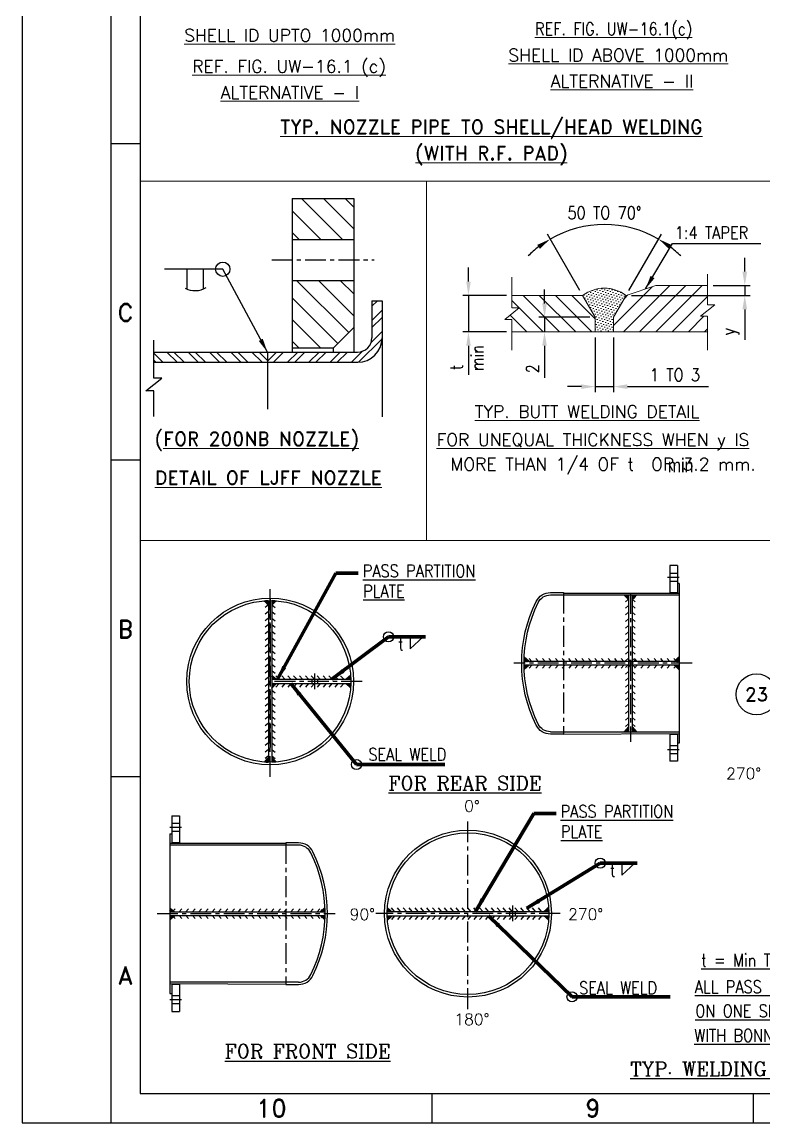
# Model space of a CAD drawing. Header units: millimetres. Extents: x 10144 to 11200, y -168 to 270.
# Drawn here: x 10144.1 to 10277.5, y -167.8 to 30.2 of the extents above; entities that cross this region are included whole.
import ezdxf
from ezdxf.enums import TextEntityAlignment as Align

# ---------------------------------------------------------------- set-up
doc = ezdxf.new("R2010")
doc.units = ezdxf.units.MM
doc.header["$LTSCALE"] = 3
for name, pattern in [('CENTER', [2, 1.25, -0.25, 0.25, -0.25]), ('HIDDEN', [9.525, 6.35, -3.175]), ('PHANTOM2', [31.75, 15.875, -3.175, 3.175, -3.175, 3.175, -3.175])]:
    doc.linetypes.add(name, pattern=pattern)
doc.layers.get('0').update_dxf_attribs({"color": 5})
for name, color, linetype in [('BOD', 7, 'Continuous'), ('CEN', 1, 'CENTER'), ('das', 4, 'HIDDEN'), ('DIM', 6, 'Continuous'), ('HAT', 1, 'Continuous'), ('HATCH', 1, 'Continuous'), ('Hid', 4, 'HIDDEN'), ('TEXT', 5, 'Continuous'), ('Vessel', 5, 'Continuous')]:
    doc.layers.add(name, color=color, linetype=linetype)
for name, color, linetype, lineweight in [('D_Dimension', 6, 'Continuous', 9), ('E_Equipment', 5, 'Continuous', 13), ('Ha_Hatch', 1, 'Continuous', 5), ('P_Phantom', 9, 'PHANTOM2', 13), ('T_Text', 5, 'Continuous', 13), ('W_Weld', 2, 'WELD', 18)]:
    doc.layers.add(name, color=color, linetype=linetype, lineweight=lineweight)
doc.styles.add('BEV0', font='verdana.ttf', dxfattribs={"height": 4})
doc.styles.add('BEV00', font='romans.shx')
doc.styles.add('ISOCP-BOLD', font='ARIALN.TTF')
doc.styles.add('ISOCP3', font='isocp3.shx')
doc.styles.add('ROMANC', font='ROMANC')
doc.styles.add('ROMAND', font='romand')
doc.styles.add('ROMANS', font='ROMANS.shx', dxfattribs={"width": 0.85})
doc.linetypes.add('WELD', pattern='A,0.004164,["x",ROMANS,S=0.004926,R=0,X=0,Y=-0.001649],0.008152', length=0.012316)
doc.dimstyles.new('MEGA_STD', dxfattribs={"dimtxt": 2.5, "dimasz": 2.5, "dimexe": 1, "dimexo": 1, "dimgap": 1, "dimtad": 1, "dimdec": 1, "dimdsep": 46, "dimtxsty": 'ISOCP3', "dimcen": 1, "dimclrd": 6, "dimclre": 6, "dimclrt": 5, "dimadec": 0, "dimazin": 0, "dimtfac": 1, "dimtdec": 1, "dimtmove": 0, "dimatfit": 3, "dimfxl": 1, "dimtolj": 1, "dimarcsym": 0})
doc.dimstyles.new('MEGA_STD$0', dxfattribs={"dimtxt": 2.5, "dimasz": 2.5, "dimexe": 1, "dimexo": 1, "dimgap": 1, "dimtad": 1, "dimdec": 1, "dimdsep": 46, "dimtxsty": 'ISOCP3', "dimcen": 1, "dimclrd": 6, "dimclre": 6, "dimclrt": 5, "dimadec": 0, "dimazin": 0, "dimtfac": 1, "dimtdec": 1, "dimtmove": 0, "dimatfit": 3, "dimfxl": 1, "dimtolj": 1, "dimarcsym": 0})
pattern_1 = [(315, (10159.494099, 85.354739), (0.0068701852, 0.0068701852), [])]
pattern_2 = [(225, (10217.953466, 85.354739), (-0.0068701852, 0.0068701852), [])]
pattern_3 = [(45, (10028.555639, -159.389601), (-0.0068701852, 0.0068701852), [])]
pattern_4 = [(45, (10077.671402, -159.330929), (-0.0068701852, 0.0068701852), [])]

# ---------------------------------------------------------------- blocks, each defined once
blk = doc.blocks.new('*D2725')
at = {"layer": 'D_Dimension', "color": 6, "linetype": 'ByBlock', "lineweight": -2}
for p, q in [((10274.06, -14.7), (10274.06, -12.2)), ((10268.38, -17.2), (10275.06, -17.2)), ((10274.06, -17.2), (10274.06, -18.98)), ((10253.72, -18.98), (10275.06, -18.98)), ((10274.06, -21.48), (10274.06, -26.98))]:
    blk.add_line(p, q, dxfattribs=at)
at = {"layer": 'D_Dimension', "color": 6}
for points in [[(10273.64, -14.7), (10274.48, -14.7), (10274.06, -17.2)], [(10274.48, -21.48), (10273.64, -21.48), (10274.06, -18.98)]]:
    blk.add_solid(points, dxfattribs=at)
at = {"layer": 'Defpoints', "color": 0}
for p in [(10267.38, -17.2), (10252.72, -18.98), (10274.06, -18.98)]:
    blk.add_point(p, dxfattribs=at)
at = {"layer": 'D_Dimension', "color": 5, "insert": (10271.5, -25.48), "char_height": 2.5, "attachment_point": 5, "rotation": 90, "style": 'ISOCP3'}
blk.add_mtext('\\A1;y', dxfattribs=at)
blk = doc.blocks.new('*D2726')
at = {"layer": 'Defpoints', "color": 0}
for p in [(10252.2, -6.54), (10244.91, -18.98), (10252.72, -18.98), (10247.18, -22.91), (10250.45, -22.91)]:
    blk.add_point(p, dxfattribs=at)
at = {"layer": 'E_Equipment', "color": 6, "linetype": 'ByBlock', "lineweight": -2}
for p, q in [((10244.41, -18.11), (10238.57, -7.99)), ((10253.22, -18.11), (10259.07, -7.99))]:
    blk.add_line(p, q, dxfattribs=at)
for start, end in [(60, 120), (127.3507, 134.7014), (45.2986, 52.6493)]:
    blk.add_arc((10248.82, -25.74), 19.5, start, end, dxfattribs=at)
at = {"layer": 'E_Equipment', "color": 6}
for points in [[(10237.22, -10.59), (10236.75, -9.89), (10239.07, -8.85)], [(10260.88, -9.89), (10260.41, -10.59), (10258.57, -8.85)]]:
    blk.add_solid(points, dxfattribs=at)
at = {"layer": 'E_Equipment', "color": 5, "insert": (10248.82, -4.12), "char_height": 2.25, "attachment_point": 5, "style": 'ROMANS'}
blk.add_mtext('50 TO 70%%D', dxfattribs=at)
blk = doc.blocks.new('*D2727')
at = {"layer": 'Defpoints', "color": 0}
for p in [(10232.2, -18.98), (10224.38, -25.53), (10232.2, -25.53)]:
    blk.add_point(p, dxfattribs=at)
at = {"layer": 'E_Equipment', "color": 6, "linetype": 'ByBlock', "lineweight": -2}
for p, q in [((10224.38, -16.48), (10224.38, -13.98)), ((10231.2, -18.98), (10223.38, -18.98)), ((10224.38, -18.98), (10224.38, -25.53)), ((10231.2, -25.53), (10223.38, -25.53)), ((10224.38, -28.03), (10224.38, -33.26))]:
    blk.add_line(p, q, dxfattribs=at)
at = {"layer": 'E_Equipment', "color": 6}
for points in [[(10223.97, -16.48), (10224.8, -16.48), (10224.38, -18.98)], [(10224.8, -28.03), (10223.97, -28.03), (10224.38, -25.53)]]:
    blk.add_solid(points, dxfattribs=at)
at = {"layer": 'E_Equipment', "color": 5, "insert": (10222.26, -31.9), "char_height": 2.25, "attachment_point": 5, "rotation": 90, "style": 'ROMANS'}
blk.add_mtext('\\A1;t', dxfattribs=at)
blk = doc.blocks.new('*D2728')
at = {"layer": 'Defpoints', "color": 0}
for p in [(10247.18, -22.91), (10238.06, -25.53), (10238.06, -25.53)]:
    blk.add_point(p, dxfattribs=at)
at = {"layer": 'E_Equipment', "color": 6, "linetype": 'ByBlock', "lineweight": -2}
for p, q in [((10238.06, -20.41), (10238.06, -17.91)), ((10246.18, -22.91), (10237.06, -22.91)), ((10238.06, -22.91), (10238.06, -25.53)), ((10237.06, -25.53), (10237.06, -25.53)), ((10238.06, -28.03), (10238.06, -33.8))]:
    blk.add_line(p, q, dxfattribs=at)
at = {"layer": 'E_Equipment', "color": 6}
for points in [[(10237.64, -20.41), (10238.47, -20.41), (10238.06, -22.91)], [(10238.47, -28.03), (10237.64, -28.03), (10238.06, -25.53)]]:
    blk.add_solid(points, dxfattribs=at)
at = {"layer": 'E_Equipment', "color": 5, "insert": (10235.93, -32.16), "char_height": 2.25, "attachment_point": 5, "rotation": 90, "style": 'ROMANS'}
blk.add_mtext('\\A1;2', dxfattribs=at)
blk = doc.blocks.new('*D2729')
at = {"layer": 'Defpoints', "color": 0}
for p in [(10247.18, -25.53), (10250.45, -25.53), (10250.45, -35.38)]:
    blk.add_point(p, dxfattribs=at)
at = {"layer": 'E_Equipment', "color": 6, "linetype": 'ByBlock', "lineweight": -2}
for p, q in [((10247.18, -26.53), (10247.18, -36.38)), ((10250.45, -26.53), (10250.45, -36.38)), ((10244.68, -35.38), (10242.18, -35.38)), ((10247.18, -35.38), (10250.45, -35.38)), ((10252.95, -35.38), (10267.56, -35.38))]:
    blk.add_line(p, q, dxfattribs=at)
at = {"layer": 'E_Equipment', "color": 6}
for points in [[(10244.68, -35.79), (10244.68, -34.96), (10247.18, -35.38)], [(10252.95, -34.96), (10252.95, -35.79), (10250.45, -35.38)]]:
    blk.add_solid(points, dxfattribs=at)
at = {"layer": 'E_Equipment', "color": 5, "insert": (10261.51, -33.25), "char_height": 2.25, "attachment_point": 5, "style": 'ROMANS'}
blk.add_mtext('\\A1;1 TO 3', dxfattribs=at)
blk = doc.blocks.new('*X2384')
at = {"color": 0}
for p, q in [((1148.8, 3836.3), (948.8, 4036.3)), ((1203.1, 3888), (1054.9, 4036.3)), ((1203.1, 3994.1), (1160.9, 4036.3)), ((1042.7, 3836.3), (903.1, 3975.9)), ((936.7, 3836.3), (903.1, 3869.8)), ((1178.8, 3382), (924.5, 3636.3)), ((1203.1, 3463.8), (1030.6, 3636.3)), ((1203.1, 3569.8), (1136.7, 3636.3)), ((1125.8, 3329), (903.1, 3551.6)), ((1042.4, 3306.3), (903.1, 3445.6)), ((936.3, 3306.3), (903.1, 3339.5))]:
    blk.add_line(p, q, dxfattribs=at)
blk = doc.blocks.new('A$C62B60EB5')
at = {"linetype": 'Continuous'}
blk.add_line((15.94, 420), (15.94, 0), dxfattribs=at)
blk.add_lwpolyline([(588.69, 5.31), (588.69, 414.69), (21.25, 414.69), (21.25, 5.31)], close=True, dxfattribs=at)
at = {"layer": 'BOD', "linetype": 'Continuous'}
for p, q in [((21.25, 176.09), (15.94, 176.09)), ((21.25, 119.16), (15.94, 119.16)), ((21.25, 62.24), (15.94, 62.24)), ((73.75, 0), (73.75, 5.31)), ((131.55, 0), (131.55, 5.31))]:
    blk.add_line(p, q, dxfattribs=at)
at = {"layer": 'BOD', "color": 1, "linetype": 'Continuous'}
blk.add_lwpolyline([(594, 420), (0, 420), (0, 0), (594, 0)], close=True, dxfattribs=at)
at = {"layer": 'Hid', "color": 5, "style": 'BEV0'}
for tag, p in [('TITLE', (510.45, 49.46)), ('CUSTOMER', (510.45, 42.89)), ('PROJECTNO', (510.45, 36.33))]:
    blk.add_attdef(tag, text='', height=2.92, dxfattribs=at).set_placement(p, align=Align.MIDDLE_LEFT)
at = {"layer": 'Hid', "color": 0, "style": 'BEV00'}
for tag, p in [('DRAWN', (473.39, 30.27)), ('CHECKED', (473.39, 24.72)), ('APPROVED', (473.39, 19.18)), ('DATE', (473.39, 13.63)), ('SCALE', (473.39, 8.09))]:
    blk.add_attdef(tag, text='', height=1.82, dxfattribs=at).set_placement(p, align=Align.MIDDLE_LEFT)
at = {"layer": 'Hid', "color": 1, "style": 'BEV0'}
blk.add_attdef('DWG', text='', height=2.92, dxfattribs=at).set_placement((517.9, 9.24), align=Align.MIDDLE_LEFT)
blk.add_attdef('0', text='', height=2.92, dxfattribs=at).set_placement((574.82, 9.24), align=Align.MIDDLE_CENTER)
at = {"layer": 'TEXT', "color": 7, "linetype": 'Continuous', "style": 'ROMAND'}
for s, height, p in [('C', 3.19, (18.6, 145.73)), ('B', 3.19, (18.6, 88.8)), ('A', 3.19, (18.6, 26.57)), ('10', 3.188, (44.84, 2.66)), ('9', 3.19, (102.65, 2.66))]:
    blk.add_text(s, height=height, dxfattribs=at).set_placement(p, align=Align.MIDDLE)
blk = doc.blocks.new('PNO')
at = {"color": 6}
blk.add_circle((4.5, 0), 4.5, dxfattribs=at)
at = {"layer": 'TEXT', "style": 'ROMAND'}
blk.add_attdef('NO', text='', height=3, dxfattribs=at).set_placement((4.5, 0), align=Align.MIDDLE)

msp = doc.modelspace()

# ---------------------------------------------------------------- hatches: boundary and pattern name
at = {"layer": 'das'}
h = msp.add_hatch(dxfattribs=at)
h.set_pattern_fill('ANSI31', color=256, scale=0.077727, angle=270, style=0)
h.set_pattern_definition([(315, (10216.662203, 86.396046), (0.0068701852, 0.0068701852), [])])
h.paths.add_polyline_path([(10253.17, -73.71), (10253.17, -72.81, 0.007991), (10252.38, -72.84)])
h = msp.add_hatch(dxfattribs=at)
h.set_pattern_fill('ANSI31', color=256, scale=0.077727, angle=270, style=0)
h.set_pattern_definition([(225, (10275.121569, 86.396046), (-0.0068701852, 0.0068701852), [])])
h.paths.add_polyline_path([(10254.61, -72.84), (10253.83, -73.71), (10253.83, -72.81, -0.007991)])
h = msp.add_hatch(dxfattribs=at)
h.set_pattern_fill('ANSI31', color=256, scale=0.077727, angle=270, style=0)
h.set_pattern_definition(pattern_2)
h.paths.add_polyline_path([(10187.61, -73.88), (10188.4, -74.75), (10188.4, -73.85, 0.007991)])
h = msp.add_hatch(dxfattribs=at)
h.set_pattern_fill('ANSI31', color=256, scale=0.077727, angle=270, style=0)
h.set_pattern_definition(pattern_1)
h.paths.add_polyline_path([(10189.05, -74.75), (10189.05, -73.85, -0.007991), (10189.84, -73.88)])
h = msp.add_hatch(dxfattribs=at)
h.set_pattern_fill('ANSI31', color=256, scale=0.077727, style=0)
h.set_pattern_definition([(45, (10104.820132, -114.359213), (-0.0068701852, 0.0068701852), [])])
h.paths.add_polyline_path([(10235.27, -84.8), (10234.37, -84.8, -0.007991), (10234.39, -84.01)])
h = msp.add_hatch(dxfattribs=at)
h.set_pattern_fill('ANSI31', color=256, scale=0.077727, style=0)
h.set_pattern_definition([(45, (10110.01409, -114.346852), (-0.0068701852, 0.0068701852), [])])
h.paths.add_polyline_path([(10261.35, -84.79), (10262.25, -84.79, 0.007991), (10262.23, -84)])
h = msp.add_hatch(dxfattribs=at)
h.set_pattern_fill('ANSI31', color=256, scale=0.077727, style=0)
h.set_pattern_definition([(315, (10104.820132, -55.899847), (-0.0068701852, -0.0068701852), [])])
h.paths.add_polyline_path([(10234.39, -86.24), (10235.27, -85.46), (10234.37, -85.46, 0.007991)])
h = msp.add_hatch(dxfattribs=at)
h.set_pattern_fill('ANSI31', color=256, scale=0.077727, style=0)
h.set_pattern_definition([(315, (10110.01409, -55.897807), (-0.0068701852, -0.0068701852), [])])
h.paths.add_polyline_path([(10262.23, -86.24), (10261.35, -85.46), (10262.25, -85.46, -0.007991)])
h = msp.add_hatch(dxfattribs=at)
h.set_pattern_fill('ANSI31', color=256, scale=0.077727, style=0)
h.set_pattern_definition([(45, (10044.117604, -117.563037), (-0.0068701852, 0.0068701852), [])])
edge = h.paths.add_edge_path()
edge.add_line((10189.94, -88), (10189.05, -88))
edge.add_arc((10377.96, -87.61), 188.91, 179.8809, 180.1191, ccw=False)
edge.add_line((10189.05, -87.22), (10189.94, -88))
h = msp.add_hatch(dxfattribs=at)
h.set_pattern_fill('ANSI31', color=256, scale=0.077727, style=0)
h.set_pattern_definition([(315, (10044.114911, -59.224484), (-0.0068701852, -0.0068701852), [])])
edge = h.paths.add_edge_path()
edge.add_line((10189.05, -89.57), (10189.94, -88.78))
edge.add_line((10189.94, -88.78), (10189.05, -88.77))
edge.add_arc((10151.31, -89.17), 37.74, 359.3968, 0.6032, ccw=False)
h = msp.add_hatch(dxfattribs=at)
h.set_pattern_fill('ANSI31', color=256, scale=0.077727, style=0)
h.set_pattern_definition([(45, (10043.04672, -117.563037), (-0.0068701852, 0.0068701852), [])])
edge = h.paths.add_edge_path()
edge.add_line((10202.35, -88), (10203.25, -88))
edge.add_arc((10197.14, -87.94), 6.11, 359.3772, 6.7537)
edge.add_line((10203.21, -87.22), (10202.35, -88))
h = msp.add_hatch(dxfattribs=at)
h.set_pattern_fill('ANSI31', color=256, scale=0.077727, style=0)
h.set_pattern_definition([(315, (10043.044027, -59.224484), (-0.0068701852, -0.0068701852), [])])
edge = h.paths.add_edge_path()
edge.add_line((10203.21, -89.57), (10202.35, -88.78))
edge.add_line((10202.35, -88.78), (10203.25, -88.78))
edge.add_arc((10196.63, -88.84), 6.61, 353.6669, 0.4826, ccw=False)
h = msp.add_hatch(dxfattribs=at)
h.set_pattern_fill('ANSI31', color=256, scale=0.077727, angle=270, style=0)
h.set_pattern_definition([(315, (10216.662203, 62.76178), (0.0068701852, 0.0068701852), [])])
h.paths.add_polyline_path([(10253.17, -96.54), (10253.17, -97.44, -0.007991), (10252.38, -97.42)])
h = msp.add_hatch(dxfattribs=at)
h.set_pattern_fill('ANSI31', color=256, scale=0.077727, angle=270, style=0)
h.set_pattern_definition([(225, (10275.121569, 62.76178), (-0.0068701852, 0.0068701852), [])])
h.paths.add_polyline_path([(10254.61, -97.42), (10253.83, -96.54), (10253.83, -97.44, 0.007991)])
h = msp.add_hatch(dxfattribs=at)
h.set_pattern_fill('ANSI31', color=256, scale=0.077727, angle=270, style=0)
h.set_pattern_definition(pattern_2)
h.paths.add_polyline_path([(10187.61, -102.9), (10188.4, -102.03), (10188.4, -102.92, -0.007991)])
h = msp.add_hatch(dxfattribs=at)
h.set_pattern_fill('ANSI31', color=256, scale=0.077727, angle=270, style=0)
h.set_pattern_definition(pattern_1)
h.paths.add_polyline_path([(10189.05, -102.03), (10189.05, -102.92, 0.007991), (10189.84, -102.9)])
h = msp.add_hatch(dxfattribs=at)
h.set_pattern_fill('ANSI31', color=256, scale=0.077727, style=0)
h.set_pattern_definition(pattern_3)
edge = h.paths.add_edge_path()
edge.add_line((10171.61, -129.82), (10170.71, -129.82))
edge.add_arc((-4476.01, -129.43), 14646.72, 359.998491, 0.001509)
edge.add_line((10170.71, -129.04), (10171.61, -129.82))
h = msp.add_hatch(dxfattribs=at)
h.set_pattern_fill('ANSI31', color=256, scale=0.077727, style=0)
h.set_pattern_definition(pattern_3)
edge = h.paths.add_edge_path()
edge.add_line((10171.61, -130.47), (10170.71, -130.47))
edge.add_arc((-4476.01, -130.86), 14646.72, 359.998491, 0.001509, ccw=False)
edge.add_line((10170.71, -131.25), (10171.61, -130.47))
h = msp.add_hatch(dxfattribs=at)
h.set_pattern_fill('ANSI31', color=256, scale=0.077727, style=0)
h.set_pattern_definition([(45, (10029.496355, -159.37468), (-0.0068701852, 0.0068701852), [])])
h.paths.add_polyline_path([(10197.7, -129.82), (10198.6, -129.82, 0.007991), (10198.58, -129.03)])
h = msp.add_hatch(dxfattribs=at)
h.set_pattern_fill('ANSI31', color=256, scale=0.077727, style=0)
h.set_pattern_definition([(315, (10029.496355, -100.915314), (-0.0068701852, -0.0068701852), [])])
h.paths.add_polyline_path([(10198.58, -131.26), (10197.7, -130.47), (10198.6, -130.47, -0.007991)])
h = msp.add_hatch(dxfattribs=at)
h.set_pattern_fill('ANSI31', color=256, scale=0.077727, style=0)
h.set_pattern_definition(pattern_4)
edge = h.paths.add_edge_path()
edge.add_line((10210.67, -129.76), (10209.76, -129.76))
edge.add_arc((10232.64, -130.7), 22.9, 175.7167, 177.642, ccw=False)
edge.add_line((10209.8, -128.99), (10210.67, -129.76))
h = msp.add_hatch(dxfattribs=at)
h.set_pattern_fill('ANSI31', color=256, scale=0.077727, style=0)
h.set_pattern_definition(pattern_4)
edge = h.paths.add_edge_path()
edge.add_line((10210.67, -130.53), (10209.76, -130.53))
edge.add_arc((10232.64, -129.59), 22.9, 182.358, 184.2833)
edge.add_line((10209.8, -131.3), (10210.67, -130.53))
h = msp.add_hatch(dxfattribs=at)
h.set_pattern_fill('ANSI31', color=256, scale=0.077727, style=0)
h.set_pattern_definition(pattern_4)
edge = h.paths.add_edge_path()
edge.add_line((10237.91, -129.76), (10238.81, -129.76))
edge.add_arc((10215.94, -130.7), 22.9, 2.358, 4.2833)
edge.add_line((10238.77, -128.99), (10237.91, -129.76))
h = msp.add_hatch(dxfattribs=at)
h.set_pattern_fill('ANSI31', color=256, scale=0.077727, style=0)
h.set_pattern_definition(pattern_4)
edge = h.paths.add_edge_path()
edge.add_line((10237.91, -130.53), (10238.81, -130.53))
edge.add_arc((10215.94, -129.59), 22.9, 355.7167, 357.642, ccw=False)
edge.add_line((10238.77, -131.3), (10237.91, -130.53))
at = {"layer": 'Ha_Hatch'}
h = msp.add_hatch(dxfattribs=at)
h.set_pattern_fill('ANSI31', color=256, scale=16.528926, style=0)
h.set_pattern_definition([(45, (10524.0752, -186.1388), (-1.460964, 1.460964), [])])
h.paths.add_polyline_path([(10267.38, -25.53), (10267.38, -22.73), (10266.08, -22.73), (10268.69, -20.64), (10267.38, -20.64), (10267.38, -17.2), (10258.07, -17.2), (10252.72, -18.98), (10250.45, -22.91), (10250.45, -25.53)])
h = msp.add_hatch(dxfattribs=at)
h.set_pattern_fill('ANSI31', color=256, scale=16.528926, angle=270, style=0)
h.set_pattern_definition([(315, (10524.0752, -186.1388), (1.460964, 1.460964), [])])
h.paths.add_polyline_path([(10244.91, -18.98), (10232.2, -18.98), (10232.2, -21.21), (10233.51, -21.21), (10230.89, -23.3), (10232.2, -23.3), (10232.2, -25.53), (10247.18, -25.53), (10247.18, -22.91)])
at = {"layer": 'HATCH'}
h = msp.add_hatch(dxfattribs=at)
h.set_pattern_fill('ANSI32', color=1, scale=7.209086, style=0)
h.set_pattern_definition([(45, (9107.601, -415.6107), (-1.9115976, 1.9115976), []), (45, (9108.8753, -415.6107), (-1.9115976, 1.9115976), [])])
h.paths.add_polyline_path([(10204.51, -31, 0.410557), (10208.85, -26.6), (10208.85, -19.96), (10207.03, -19.96), (10207.03, -26.6, -0.414214), (10204.45, -29.17), (10188.22, -29.17), (10188.22, -31)])
h = msp.add_hatch(dxfattribs=at)
h.set_pattern_fill('ANSI32', color=1, scale=7.209086, angle=90, style=0)
h.set_pattern_definition([(135, (9107.601, -415.6107), (-1.9115976, -1.9115976), []), (135, (9107.601, -414.3363), (-1.9115976, -1.9115976), [])])
h.paths.add_polyline_path([(10167.79, -29.17), (10167.79, -31), (10188.22, -31), (10188.22, -29.17)])
at = {"layer": 'W_Weld'}
h = msp.add_hatch(dxfattribs=at)
h.set_pattern_fill('DOTS', color=256, scale=0.3, angle=45, style=0)
h.set_pattern_definition([(45, (8983.6614, -604.24533), (-0.1683798, 0.5051394), [0, -0.47625])])
h.paths.add_polyline_path([(10252.72, -18.98, 0.330846), (10244.91, -18.98), (10247.18, -22.91), (10247.18, -25.53), (10250.45, -25.53), (10250.45, -22.91)])

# ---------------------------------------------------------------- linework, layer by layer
for p, q in [((10192.7, -1.53), (10192.7, -29.17)), ((10192.7, -1.53), (10203.75, -1.53)), ((10203.75, -1.53), (10203.75, -29.17)), ((10192.7, -8.9), (10203.75, -8.9)), ((10192.7, -16.27), (10203.75, -16.27)), ((10207.03, -19.96), (10208.87, -19.96)), ((10207.03, -19.96), (10207.03, -26.6)), ((10208.85, -19.96), (10208.85, -40.79)), ((10200.07, -28.44), (10203.75, -24.75)), ((10167.79, -29.17), (10204.45, -29.17)), ((10200.07, -28.44), (10192.7, -28.44)), ((10200.07, -28.44), (10200.07, -29.17)), ((10189.05, -88), (10203.25, -88)), ((10189.05, -88.77), (10203.25, -88.77)), ((10209.76, -129.76), (10238.81, -129.76)), ((10209.76, -130.53), (10238.81, -130.53))]:
    msp.add_line(p, q)
at = {"color": 1}
for p, q in [((10167.79, -33.83), (10167.79, -27.03)), ((10188.22, -29.17), (10188.22, -39.43)), ((10167.79, -31), (10204.51, -31)), ((10166.35, -36.12), (10169.22, -33.83)), ((10169.22, -33.83), (10167.79, -33.83)), ((10167.79, -36.12), (10166.35, -36.12)), ((10167.79, -40.74), (10167.79, -36.12))]:
    msp.add_line(p, q, dxfattribs=at)
at = {"linetype": 'ByBlock'}
for p, q in [((10260.56, -67.56), (10260.56, -72.5)), ((10261.95, -67.56), (10260.56, -67.56)), ((10260.56, -68.9), (10261.95, -68.9)), ((10261.95, -67.56), (10261.95, -72.5)), ((10260.56, -70.38), (10261.95, -70.38)), ((10262.26, -70.79), (10261.95, -70.79)), ((10262.26, -70.79), (10262.26, -99.47)), ((10239.14, -72.82), (10262.26, -72.82)), ((10241.45, -72.5), (10262.26, -72.5)), ((10253.17, -72.82), (10253.17, -97.44)), ((10253.83, -72.82), (10253.83, -97.44)), ((10260.56, -72.41), (10261.95, -72.41)), ((10188.4, -73.86), (10188.4, -102.91)), ((10189.05, -73.86), (10189.05, -102.91)), ((10262.26, -84.8), (10234.37, -84.8)), ((10262.26, -85.46), (10234.37, -85.46)), ((10239.14, -97.44), (10262.26, -97.44)), ((10241.45, -97.86), (10262.26, -97.76)), ((10260.56, -97.76), (10260.56, -102.7)), ((10260.56, -97.85), (10261.95, -97.85)), ((10261.95, -97.76), (10261.95, -102.7)), ((10260.56, -99.88), (10261.95, -99.88)), ((10262.26, -99.47), (10261.95, -99.47)), ((10260.56, -101.36), (10261.95, -101.36)), ((10261.95, -102.7), (10260.56, -102.7)), ((10171.02, -112.57), (10171.02, -117.52)), ((10171.02, -112.57), (10172.41, -112.57)), ((10172.41, -112.57), (10172.41, -117.52)), ((10172.41, -113.91), (10171.02, -113.91)), ((10170.71, -115.81), (10170.71, -144.48)), ((10170.71, -115.81), (10171.02, -115.81)), ((10172.41, -115.39), (10171.02, -115.39)), ((10191.52, -117.52), (10170.71, -117.52)), ((10193.83, -117.83), (10170.71, -117.83)), ((10172.41, -117.43), (10171.02, -117.43)), ((10170.71, -129.82), (10198.6, -129.82)), ((10170.71, -130.47), (10198.6, -130.47)), ((10193.83, -142.46), (10170.71, -142.46)), ((10191.52, -142.87), (10170.71, -142.77)), ((10170.71, -144.48), (10171.02, -144.48)), ((10171.02, -142.77), (10171.02, -147.72)), ((10172.41, -142.86), (10171.02, -142.86)), ((10172.41, -142.77), (10172.41, -147.72)), ((10172.41, -144.9), (10171.02, -144.9)), ((10172.41, -146.38), (10171.02, -146.38)), ((10171.02, -147.72), (10172.41, -147.72))]:
    msp.add_line(p, q, dxfattribs=at)
for points in [[(10241.45, -97.86), (10239.14, -97.86, -0.284915), (10236.56, -96.26, -0.234436), (10236.56, -74, -0.284915), (10239.14, -72.4), (10241.45, -72.4)], [(10239.14, -97.44, -0.284915), (10236.93, -96.07, -0.234436), (10236.93, -74.19, -0.284915), (10239.14, -72.82)], [(10191.52, -142.87), (10193.83, -142.87, 0.284915), (10196.41, -141.27, 0.234436), (10196.41, -119.02, 0.284915), (10193.83, -117.42), (10191.52, -117.42)], [(10193.83, -142.46, 0.284915), (10196.04, -141.09, 0.234436), (10196.04, -119.2, 0.284915), (10193.83, -117.83)]]:
    msp.add_lwpolyline(points, format="xyb", dxfattribs=at)
for centre, radius in [((10188.72, -88.39), 15), ((10188.72, -88.39), 14.53), ((10224.29, -130.14), 15), ((10224.29, -130.14), 14.53)]:
    msp.add_circle(centre, radius)
msp.add_arc((10204.45, -26.6), 2.57, 270, 0)
at = {"color": 1}
msp.add_arc((10204.45, -26.6), 4.4, 270, 0, dxfattribs=at)
at = {"layer": 'CEN'}
for p, q in [((10189.01, -12.59), (10207.44, -12.59)), ((10188.72, -105.55), (10188.72, -71.23)), ((10260.19, -69.64), (10262.26, -69.64)), ((10241.45, -72.4), (10241.45, -97.86)), ((10253.5, -72.5), (10253.5, -99.25)), ((10188.72, -73.55), (10188.72, -100.29)), ((10196.71, -86.93), (10196.71, -89.76)), ((10264.58, -85.13), (10232.56, -85.13)), ((10205.27, -88.39), (10189.05, -88.39)), ((10260.19, -100.62), (10262.26, -100.62)), ((10172.77, -114.65), (10170.71, -114.65)), ((10224.29, -147.3), (10224.29, -112.99)), ((10191.52, -117.42), (10191.52, -142.87)), ((10168.38, -130.14), (10200.41, -130.14)), ((10240.84, -130.14), (10207.74, -130.14)), ((10232.27, -128.69), (10232.27, -131.51)), ((10172.77, -145.64), (10170.71, -145.64))]:
    msp.add_line(p, q, dxfattribs=at)
at = {"layer": 'das'}
for p, q in [((10235.27, -84.8), (10234.39, -84.01)), ((10235.27, -85.46), (10234.39, -86.24)), ((10202.35, -88), (10203.22, -87.22)), ((10202.35, -88.78), (10203.22, -89.57)), ((10253.17, -96.54), (10252.38, -97.42)), ((10253.83, -96.54), (10254.61, -97.42)), ((10197.7, -129.82), (10198.58, -129.03)), ((10197.7, -130.47), (10198.58, -131.26))]:
    msp.add_line(p, q, dxfattribs=at)
at = {"layer": 'DIM'}
for p, q in [((10188.4, -74.62), (10187.85, -75.09)), ((10189.05, -74.62), (10189.6, -75.09)), ((10253.17, -73.58), (10252.62, -74.05)), ((10253.17, -74.76), (10252.62, -75.23)), ((10253.83, -73.58), (10254.38, -74.05)), ((10253.83, -74.76), (10254.38, -75.23)), ((10188.4, -75.8), (10187.85, -76.27)), ((10188.4, -76.98), (10187.85, -77.46)), ((10189.05, -75.8), (10189.6, -76.27)), ((10189.05, -76.98), (10189.6, -77.46)), ((10253.17, -75.94), (10252.62, -76.41)), ((10253.17, -77.12), (10252.62, -77.6)), ((10253.83, -75.94), (10254.38, -76.41)), ((10253.83, -77.12), (10254.38, -77.6)), ((10188.4, -78.16), (10187.85, -78.64)), ((10189.05, -78.16), (10189.6, -78.64)), ((10253.17, -78.3), (10252.62, -78.78)), ((10253.83, -78.3), (10254.38, -78.78)), ((10188.4, -79.34), (10187.85, -79.82)), ((10188.4, -80.53), (10187.85, -81)), ((10189.05, -79.34), (10189.6, -79.82)), ((10189.05, -80.53), (10189.6, -81)), ((10253.17, -79.48), (10252.62, -79.96)), ((10253.17, -80.67), (10252.62, -81.14)), ((10253.83, -79.48), (10254.38, -79.96)), ((10253.83, -80.67), (10254.38, -81.14)), ((10188.4, -81.71), (10187.85, -82.18)), ((10188.4, -82.89), (10187.85, -83.36)), ((10189.05, -81.71), (10189.6, -82.18)), ((10189.05, -82.89), (10189.6, -83.36)), ((10253.17, -81.85), (10252.62, -82.32)), ((10253.17, -83.03), (10252.62, -83.5)), ((10253.83, -81.85), (10254.38, -82.32)), ((10253.83, -83.03), (10254.38, -83.5)), ((10188.4, -84.07), (10187.85, -84.54)), ((10189.05, -84.07), (10189.6, -84.54)), ((10235.78, -84.8), (10235.31, -84.25)), ((10236.97, -84.8), (10236.49, -84.25)), ((10238.15, -84.8), (10237.67, -84.25)), ((10239.33, -84.8), (10238.85, -84.25)), ((10240.51, -84.8), (10240.04, -84.25)), ((10241.69, -84.8), (10241.22, -84.25)), ((10242.87, -84.8), (10242.4, -84.25)), ((10244.05, -84.8), (10243.58, -84.25)), ((10245.24, -84.8), (10244.76, -84.25)), ((10246.42, -84.8), (10245.94, -84.25)), ((10247.6, -84.8), (10247.12, -84.25)), ((10248.78, -84.8), (10248.31, -84.25)), ((10249.96, -84.8), (10249.49, -84.25)), ((10251.14, -84.8), (10250.67, -84.25)), ((10252.32, -84.8), (10251.85, -84.25)), ((10253.17, -84.21), (10252.62, -84.68)), ((10253.51, -84.8), (10253.03, -84.25)), ((10253.83, -84.21), (10254.38, -84.68)), ((10254.69, -84.8), (10254.21, -84.25)), ((10255.87, -84.8), (10255.4, -84.25)), ((10257.05, -84.8), (10256.58, -84.25)), ((10258.23, -84.8), (10257.76, -84.25)), ((10259.41, -84.8), (10258.94, -84.25)), ((10260.59, -84.8), (10260.12, -84.25)), ((10261.78, -84.8), (10261.3, -84.25)), ((10188.4, -85.25), (10187.85, -85.73)), ((10188.4, -86.43), (10187.85, -86.91)), ((10189.05, -85.25), (10189.6, -85.73)), ((10189.05, -86.43), (10189.6, -86.91)), ((10235.78, -85.46), (10235.31, -86.01)), ((10236.97, -85.46), (10236.49, -86.01)), ((10238.15, -85.46), (10237.67, -86.01)), ((10239.33, -85.46), (10238.85, -86.01)), ((10240.51, -85.46), (10240.04, -86.01)), ((10241.69, -85.46), (10241.22, -86.01)), ((10242.87, -85.46), (10242.4, -86.01)), ((10244.05, -85.46), (10243.58, -86.01)), ((10245.24, -85.46), (10244.76, -86.01)), ((10246.42, -85.46), (10245.94, -86.01)), ((10247.6, -85.46), (10247.12, -86.01)), ((10248.78, -85.46), (10248.31, -86.01)), ((10249.96, -85.46), (10249.49, -86.01)), ((10251.14, -85.46), (10250.67, -86.01)), ((10252.32, -85.46), (10251.85, -86.01)), ((10253.17, -85.39), (10252.62, -85.87)), ((10253.17, -86.57), (10252.62, -87.05)), ((10253.51, -85.46), (10253.03, -86.01)), ((10253.83, -85.39), (10254.38, -85.87)), ((10253.83, -86.57), (10254.38, -87.05)), ((10254.69, -85.46), (10254.21, -86.01)), ((10255.87, -85.46), (10255.4, -86.01)), ((10257.05, -85.46), (10256.58, -86.01)), ((10258.23, -85.46), (10257.76, -86.01)), ((10259.41, -85.46), (10258.94, -86.01)), ((10260.59, -85.46), (10260.12, -86.01)), ((10261.78, -85.46), (10261.3, -86.01)), ((10188.4, -87.61), (10187.85, -88.09)), ((10188.4, -88.8), (10187.85, -89.27)), ((10190.32, -88), (10189.77, -87.36)), ((10190.32, -88.77), (10189.77, -89.42)), ((10191.38, -88), (10190.83, -87.36)), ((10191.38, -88.77), (10190.83, -89.42)), ((10192.44, -88), (10191.88, -87.36)), ((10192.44, -88.77), (10191.88, -89.42)), ((10193.5, -88), (10192.94, -87.36)), ((10193.5, -88.77), (10192.94, -89.42)), ((10194.55, -88), (10194, -87.36)), ((10194.55, -88.77), (10194, -89.42)), ((10195.61, -88), (10195.06, -87.36)), ((10195.61, -88.77), (10195.06, -89.42)), ((10196.67, -88), (10196.11, -87.36)), ((10196.67, -88.77), (10196.11, -89.42)), ((10196.19, -88), (10196.19, -88.77)), ((10197.72, -88), (10197.17, -87.36)), ((10197.72, -88.77), (10197.17, -89.42)), ((10197.23, -88), (10197.23, -88.77)), ((10198.78, -88), (10198.23, -87.36)), ((10198.78, -88.77), (10198.23, -89.42)), ((10199.84, -88), (10199.28, -87.36)), ((10199.84, -88.77), (10199.28, -89.42)), ((10200.9, -88), (10200.34, -87.36)), ((10200.9, -88.77), (10200.34, -89.42)), ((10201.95, -88), (10201.4, -87.36)), ((10201.95, -88.77), (10201.4, -89.42)), ((10253.17, -87.75), (10252.62, -88.23)), ((10253.17, -88.94), (10252.62, -89.41)), ((10253.83, -87.75), (10254.38, -88.23)), ((10253.83, -88.94), (10254.38, -89.41)), ((10188.4, -89.98), (10187.85, -90.45)), ((10189.05, -89.98), (10189.6, -90.45)), ((10253.17, -90.12), (10252.62, -90.59)), ((10253.83, -90.12), (10254.38, -90.59)), ((10188.4, -91.16), (10187.85, -91.63)), ((10188.4, -92.34), (10187.85, -92.81)), ((10189.05, -91.16), (10189.6, -91.63)), ((10189.05, -92.34), (10189.6, -92.81)), ((10253.17, -91.3), (10252.62, -91.77)), ((10253.17, -92.48), (10252.62, -92.95)), ((10253.83, -91.3), (10254.38, -91.77)), ((10253.83, -92.48), (10254.38, -92.95)), ((10188.4, -93.52), (10187.85, -94)), ((10188.4, -94.7), (10187.85, -95.18)), ((10189.05, -93.52), (10189.6, -94)), ((10189.05, -94.7), (10189.6, -95.18)), ((10253.17, -93.66), (10252.62, -94.14)), ((10253.17, -94.84), (10252.62, -95.32)), ((10253.83, -93.66), (10254.38, -94.14)), ((10253.83, -94.84), (10254.38, -95.32)), ((10188.4, -95.88), (10187.85, -96.36)), ((10189.05, -95.88), (10189.6, -96.36)), ((10253.17, -96.03), (10252.62, -96.5)), ((10253.83, -96.03), (10254.38, -96.5)), ((10188.4, -97.07), (10187.85, -97.54)), ((10188.4, -98.25), (10187.85, -98.72)), ((10189.05, -97.07), (10189.6, -97.54)), ((10189.05, -98.25), (10189.6, -98.72)), ((10188.4, -99.43), (10187.85, -99.9)), ((10188.4, -100.61), (10187.85, -101.08)), ((10189.05, -99.43), (10189.6, -99.9)), ((10189.05, -100.61), (10189.6, -101.08)), ((10188.4, -101.79), (10187.85, -102.27)), ((10189.05, -101.79), (10189.6, -102.27)), ((10171.19, -129.82), (10171.67, -129.27)), ((10171.19, -130.47), (10171.67, -131.02)), ((10172.37, -129.82), (10172.85, -129.27)), ((10172.37, -130.47), (10172.85, -131.02)), ((10173.55, -129.82), (10174.03, -129.27)), ((10173.55, -130.47), (10174.03, -131.02)), ((10174.74, -129.82), (10175.21, -129.27)), ((10174.74, -130.47), (10175.21, -131.02)), ((10175.92, -129.82), (10176.39, -129.27)), ((10175.92, -130.47), (10176.39, -131.02)), ((10177.1, -129.82), (10177.57, -129.27)), ((10177.1, -130.47), (10177.57, -131.02)), ((10178.28, -129.82), (10178.75, -129.27)), ((10178.28, -130.47), (10178.75, -131.02)), ((10179.46, -129.82), (10179.94, -129.27)), ((10179.46, -130.47), (10179.94, -131.02)), ((10180.64, -129.82), (10181.12, -129.27)), ((10180.64, -130.47), (10181.12, -131.02)), ((10181.83, -129.82), (10182.3, -129.27)), ((10181.83, -130.47), (10182.3, -131.02)), ((10183.01, -129.82), (10183.48, -129.27)), ((10183.01, -130.47), (10183.48, -131.02)), ((10184.19, -129.82), (10184.66, -129.27)), ((10184.19, -130.47), (10184.66, -131.02)), ((10185.37, -129.82), (10185.84, -129.27)), ((10185.37, -130.47), (10185.84, -131.02)), ((10186.55, -129.82), (10187.02, -129.27)), ((10186.55, -130.47), (10187.02, -131.02)), ((10187.73, -129.82), (10188.21, -129.27)), ((10187.73, -130.47), (10188.21, -131.02)), ((10188.91, -129.82), (10189.39, -129.27)), ((10188.91, -130.47), (10189.39, -131.02)), ((10190.1, -129.82), (10190.57, -129.27)), ((10190.1, -130.47), (10190.57, -131.02)), ((10191.28, -129.82), (10191.75, -129.27)), ((10191.28, -130.47), (10191.75, -131.02)), ((10192.46, -129.82), (10192.93, -129.27)), ((10192.46, -130.47), (10192.93, -131.02)), ((10193.64, -129.82), (10194.11, -129.27)), ((10193.64, -130.47), (10194.11, -131.02)), ((10194.82, -129.82), (10195.3, -129.27)), ((10194.82, -130.47), (10195.3, -131.02)), ((10196, -129.82), (10196.48, -129.27)), ((10196, -130.47), (10196.48, -131.02)), ((10197.18, -129.82), (10197.66, -129.27)), ((10197.18, -130.47), (10197.66, -131.02)), ((10210.04, -129.76), (10209.77, -129.45)), ((10210.04, -130.53), (10209.77, -130.84)), ((10211.1, -129.76), (10210.54, -129.12)), ((10211.1, -130.53), (10210.54, -131.17)), ((10212.15, -129.76), (10211.6, -129.12)), ((10212.15, -130.53), (10211.6, -131.17)), ((10213.21, -129.76), (10212.66, -129.12)), ((10213.21, -130.53), (10212.66, -131.17)), ((10214.27, -129.76), (10213.71, -129.12)), ((10214.27, -130.53), (10213.71, -131.17)), ((10215.33, -129.76), (10214.77, -129.12)), ((10215.33, -130.53), (10214.77, -131.17)), ((10216.38, -129.76), (10215.83, -129.12)), ((10216.38, -130.53), (10215.83, -131.17)), ((10217.44, -129.76), (10216.89, -129.12)), ((10217.44, -130.53), (10216.89, -131.17)), ((10218.5, -129.76), (10217.94, -129.12)), ((10218.5, -130.53), (10217.94, -131.17)), ((10219.56, -129.76), (10219, -129.12)), ((10219.56, -130.53), (10219, -131.17)), ((10220.61, -129.76), (10220.06, -129.12)), ((10220.61, -130.53), (10220.06, -131.17)), ((10221.67, -129.76), (10221.12, -129.12)), ((10221.67, -130.53), (10221.12, -131.17)), ((10222.73, -129.76), (10222.17, -129.12)), ((10222.73, -130.53), (10222.17, -131.17)), ((10223.78, -129.76), (10223.23, -129.12)), ((10223.78, -130.53), (10223.23, -131.17)), ((10224.83, -129.76), (10224.28, -129.12)), ((10224.83, -130.53), (10224.28, -131.17)), ((10225.89, -129.76), (10225.33, -129.12)), ((10225.89, -130.53), (10225.33, -131.17)), ((10226.94, -129.76), (10226.39, -129.12)), ((10226.94, -130.53), (10226.39, -131.17)), ((10228, -129.76), (10227.45, -129.12)), ((10228, -130.53), (10227.45, -131.17)), ((10229.06, -129.76), (10228.5, -129.12)), ((10229.06, -130.53), (10228.5, -131.17)), ((10230.12, -129.76), (10229.56, -129.12)), ((10230.12, -130.53), (10229.56, -131.17)), ((10231.17, -129.76), (10230.62, -129.12)), ((10231.17, -130.53), (10230.62, -131.17)), ((10232.23, -129.76), (10231.68, -129.12)), ((10232.23, -130.53), (10231.68, -131.17)), ((10231.75, -129.76), (10231.75, -130.53)), ((10233.29, -129.76), (10232.73, -129.12)), ((10233.29, -130.53), (10232.73, -131.17)), ((10232.79, -129.76), (10232.79, -130.53)), ((10234.34, -129.76), (10233.79, -129.12)), ((10234.34, -130.53), (10233.79, -131.17)), ((10235.4, -129.76), (10234.85, -129.12)), ((10235.4, -130.53), (10234.85, -131.17)), ((10236.46, -129.76), (10235.9, -129.12)), ((10236.46, -130.53), (10235.9, -131.17)), ((10237.52, -129.76), (10236.96, -129.12)), ((10237.52, -130.53), (10236.96, -131.17))]:
    msp.add_line(p, q, dxfattribs=at)
at = {"layer": 'E_Equipment'}
for p, q in [((10165.36, 1.56), (10409.57, 1.56)), ((10216.82, 1.56), (10216.82, -63.06)), ((10252.72, -18.98), (10258.07, -17.2)), ((10267.38, -17.2), (10258.07, -17.2)), ((10232.2, -18.98), (10244.91, -18.98)), ((10244.91, -18.98), (10247.18, -22.91)), ((10252.72, -18.98), (10250.45, -22.91)), ((10247.18, -22.91), (10247.18, -25.53)), ((10250.45, -22.91), (10250.45, -25.53)), ((10267.38, -25.53), (10232.2, -25.53)), ((10165.36, -63.06), (10409.57, -63.06))]:
    msp.add_line(p, q, dxfattribs=at)
msp.add_arc((10248.82, -24.23), 6.55, 53.3868, 126.6132, dxfattribs=at)
at = {"layer": 'P_Phantom'}
for points in [[(10232.2, -15.71), (10232.2, -21.21), (10233.51, -21.21), (10230.89, -23.3), (10232.2, -23.3), (10232.2, -28.8)], [(10267.38, -15.14), (10267.38, -20.64), (10268.69, -20.64), (10266.08, -22.73), (10267.38, -22.73), (10267.38, -28.8)]]:
    msp.add_lwpolyline(points, dxfattribs=at)
at = {"layer": 'TEXT', "color": 5}
for p, q in [((10173.72, -14.26), (10173.72, -17.82)), ((10176.69, -14.26), (10176.69, -17.82))]:
    msp.add_line(p, q, dxfattribs=at)
at = {"layer": 'TEXT'}
for p, q in [((10213.9, -82.53), (10216.22, -80.37)), ((10213.9, -80.37), (10213.9, -82.53)), ((10251.97, -123.21), (10254.29, -121.05)), ((10251.97, -121.05), (10251.97, -123.21))]:
    msp.add_line(p, q, dxfattribs=at)
at = {"layer": 'TEXT', "color": 5}
msp.add_circle((10180.21, -14.26), 1.29, dxfattribs=at)
at = {"layer": 'TEXT'}
for centre in [(10209.99, -80.37), (10204.24, -103.34), (10248.06, -121.05), (10243, -145.09)]:
    msp.add_circle(centre, 0.909, dxfattribs=at)
at = {"layer": 'TEXT', "color": 5}
msp.add_arc((10175.21, -14.26), 3.86, 242.6174, 301.0927, dxfattribs=at)

# ---------------------------------------------------------------- block references
msp.add_blockref('A$C62B60EB5', (10144.11, -167.78))
at = {"layer": 'HAT', "xscale": 0.03685621875357314, "yscale": 0.03685621875357314, "zscale": 0.03685621875357314}
msp.add_blockref('*X2384', (10159.41, -150.29), dxfattribs=at)
at = {"layer": 'Vessel', "xscale": 0.8181818181818697, "yscale": 0.8181818181818697, "zscale": 0.8181818181818697}
msp.add_blockref('PNO', (10272.51, -90.71), dxfattribs=at).add_auto_attribs({'NO': '23'})

# ---------------------------------------------------------------- texts
at = {"color": 5, "style": 'ROMANS', "width": 0.85}
for s, p in [('%%UPASS PARTITION', (10205.38, -68.52)), ('%%UPLATE', (10205.44, -72.16)), ('%%UPASS PARTITION', (10240.95, -111.75)), ('%%UPLATE', (10241, -115.39)), ('%%UALL PASS PARTITION PLATES SHALL BE SEAL WELDED', (10265.07, -143.29)), ('%%UON ONE SIDE & FULL WELDED FROM OTHER SIDE', (10265.17, -147.63)), ('%%UWITH BONNET SHELL / DISHEND', (10264.98, -152.04))]:
    msp.add_text(s, height=2.25, dxfattribs=at).set_placement(p, align=Align.MIDDLE_LEFT)
for s, p in [('t', (10211.72, -82.77)), ('SEAL WELD', (10206.38, -102.63)), ('t', (10249.79, -123.45)), ('%%Ut = Min THK OF SHELL/DISH/PARTITION PLATE', (10266.21, -139.63)), ('SEAL WELD', (10244.27, -144.61))]:
    msp.add_text(s, height=2.25, dxfattribs=at).set_placement(p)
at = {"layer": 'E_Equipment', "color": 5, "style": 'ROMANS', "width": 0.85}
msp.add_text('%%uREF. FIG. UW-16.1(c)', height=2.25, dxfattribs=at).set_placement((10250.48, 28.95), align=Align.MIDDLE_CENTER)
msp.add_text('1:4 TAPER', height=2.25, dxfattribs=at).set_placement((10261.48, -8.83))
msp.add_text('min', height=2.25, rotation=90, dxfattribs=at).set_placement((10227.09, -32.55))
at = {"layer": 'T_Text', "style": 'ROMAND'}
for s, height, p in [('%%USHELL ID UPTO 1000mm', 2.25, (10192.23, 27.79)), ('%%UREF. FIG. UW-16.1 (c)', 2.25, (10192.12, 22.21)), ('%%USHELL ID ABOVE 1000mm', 2.25, (10251.32, 24.22)), ('%%uALTERNATIVE - II', 2.25, (10251.97, 19.55)), ('%%uALTERNATIVE - I', 2.25, (10192.26, 17.51)), ('%%UTYP. NOZZLE PIPE TO SHELL/HEAD WELDING', 2.5, (10228.49, 11.33)), ('%%u(WITH R.F. PAD)', 2.5, (10228.49, 6.6))]:
    msp.add_text(s, height=height, dxfattribs=at).set_placement(p, align=Align.MIDDLE_CENTER)
msp.add_text('%%UTYP. BUTT WELDING DETAIL', height=2.25, dxfattribs=at).set_placement((10245.72, -39.87), align=Align.MIDDLE)
at = {"layer": 'T_Text'}
for s, height, style, p in [('(%%UFOR 200NB NOZZLE)', 2.5, 'ROMAND', (10168, -46)), ('%%UFOR UNEQUAL THICKNESS WHEN y IS', 2.25, 'ROMAND', (10218.65, -46.05)), ('MORE THAN 1/4 OF t  OR 3.2 mm.', 2.25, 'ROMAND', (10221.15, -50.45)), ('min', 2.5, 'ISOCP-BOLD', (10260.22, -50.81)), ('%%UDETAIL OF LJFF NOZZLE', 2.5, 'ROMAND', (10168, -52.99))]:
    msp.add_text(s, height=height, dxfattribs=dict(at, style=style)).set_placement(p)
at = {"layer": 'TEXT', "style": 'ROMANC'}
for s, p in [('270%%D', (10270.7, -105.96)), ('0%%D', (10223.61, -111.83)), ('90%%D', (10203.02, -131.29)), ('270%%D', (10242.29, -131.27)), ('180%%D', (10221.84, -150.17))]:
    msp.add_text(s, height=2.045, dxfattribs=at).set_placement(p)
at = {"layer": 'TEXT', "ltscale": 0.9, "style": 'ROMANC'}
for s, p in [('%%UFOR REAR SIDE', (10209.98, -107.91)), ('%%UFOR FRONT SIDE', (10180.55, -156.13)), ('%%UTYP. WELDING DETAIL OF PASS PARTITION PLATE', (10253.47, -159.28))]:
    msp.add_text(s, height=2.52, dxfattribs=at).set_placement(p)

# ---------------------------------------------------------------- dimensions: what is measured, and where the dimension line sits
at = {"layer": 'D_Dimension'}
dim = msp.add_linear_dim(base=(10274.06, -18.98), p1=(10267.38, -17.2), p2=(10252.72, -18.98), angle=90, text='y', dimstyle='MEGA_STD$0', override={"dimscale": 1, "dimfxl": 2, "dimarcsym": 1}, dxfattribs=at)
dim.commit()
dim.dimension.update_dxf_attribs({"geometry": '*D2725', "text_midpoint": (10271.5, -25.48)})
at = {"layer": 'E_Equipment'}
dim = msp.add_angular_dim_2l(base=(10252.2, -6.54), line1=((10252.72, -18.98), (10250.45, -22.91)), line2=((10244.91, -18.98), (10247.18, -22.91)), text='50 TO 70%%D', dimstyle='MEGA_STD', override={"dimtxt": 2.25, "dimtxsty": 'ROMANS', "dimfxl": 2, "dimarcsym": 1}, dxfattribs=at)
dim.commit()
dim.dimension.update_dxf_attribs({"geometry": '*D2726', "text_midpoint": (10248.82, -6.24), "dimtype": 162})
dim = msp.add_linear_dim(base=(10224.38, -25.53), p1=(10232.2, -18.98), p2=(10232.2, -25.53), angle=90, text='t', dimstyle='MEGA_STD$0', override={"dimtxt": 2.25, "dimtxsty": 'ROMANS', "dimfxl": 2, "dimarcsym": 1}, dxfattribs=at)
dim.commit()
dim.dimension.update_dxf_attribs({"geometry": '*D2727', "text_midpoint": (10224.38, -31.9), "dimtype": 160})
dim = msp.add_linear_dim(base=(10238.06, -25.53), p1=(10247.18, -22.91), p2=(10238.06, -25.53), angle=90, text='2', dimstyle='MEGA_STD$0', override={"dimtxt": 2.25, "dimtxsty": 'ROMANS', "dimfxl": 2, "dimarcsym": 1}, dxfattribs=at)
dim.commit()
dim.dimension.update_dxf_attribs({"geometry": '*D2728', "text_midpoint": (10235.93, -32.16)})
dim = msp.add_linear_dim(base=(10250.45, -35.38), p1=(10247.18, -25.53), p2=(10250.45, -25.53), text='1 TO 3', dimstyle='MEGA_STD$0', override={"dimtxt": 2.25, "dimtxsty": 'ROMANS', "dimfxl": 2, "dimarcsym": 1}, dxfattribs=at)
dim.commit()
dim.dimension.update_dxf_attribs({"geometry": '*D2729', "text_midpoint": (10261.51, -33.25)})

# ---------------------------------------------------------------- leaders
at = {"layer": 'D_Dimension'}
msp.add_leader([(10256.2, -17.82), (10261.08, -9.64), (10276.95, -9.64)], dimstyle='MEGA_STD', override={"dimscale": 1, "dimfxl": 2, "dimarcsym": 1}, dxfattribs=at)
at = {"layer": 'E_Equipment'}
for points, override in [([(10188.22, -29.17), (10180.21, -14.26), (10169.74, -14.26)], {"dimtxt": 2.25, "dimtxsty": 'ROMANS', "dimfxl": 2, "dimarcsym": 1}), ([(10190.05, -88), (10200.55, -68.89), (10204.57, -68.89)], {"dimscale": 1, "dimtxt": 2.25, "dimasz": 2.5, "dimgap": 1, "dimtad": 0, "dimtxsty": 'ROMANS', "dimclrd": 6, "dimlwd": 65534}), ([(10199.84, -88), (10209.99, -80.37), (10216.66, -80.37)], {"dimscale": 1, "dimtxt": 2.25, "dimasz": 2.5, "dimgap": 1, "dimtad": 0, "dimtxsty": 'ROMANS', "dimclrd": 6, "dimlwd": 65534}), ([(10192.42, -88.77), (10204.24, -103.34), (10220.11, -103.34)], {"dimscale": 1, "dimtxt": 2.25, "dimasz": 2.5, "dimgap": 1, "dimtad": 0, "dimtxsty": 'ROMANS', "dimclrd": 6, "dimlwd": 65534}), ([(10225.62, -129.76), (10236.11, -112.11), (10240.14, -112.11)], {"dimscale": 1, "dimtxt": 2.25, "dimasz": 2.5, "dimgap": 1, "dimtad": 0, "dimtxsty": 'ROMANS', "dimclrd": 6, "dimlwd": 65534}), ([(10234.89, -129.17), (10248.06, -121.05), (10254.73, -121.05)], {"dimscale": 1, "dimtxt": 2.25, "dimasz": 2.5, "dimgap": 1, "dimtad": 0, "dimtxsty": 'ROMANS', "dimclrd": 6, "dimlwd": 65534}), ([(10227.98, -130.53), (10243, -145.09), (10260.64, -145.09)], {"dimscale": 1, "dimtxt": 2.25, "dimasz": 2.5, "dimgap": 1, "dimtad": 0, "dimtxsty": 'ROMANS', "dimclrd": 6, "dimlwd": 65534})]:
    msp.add_leader(points, dimstyle='MEGA_STD', override=override, dxfattribs=at)

doc.saveas('drawing.dxf')
